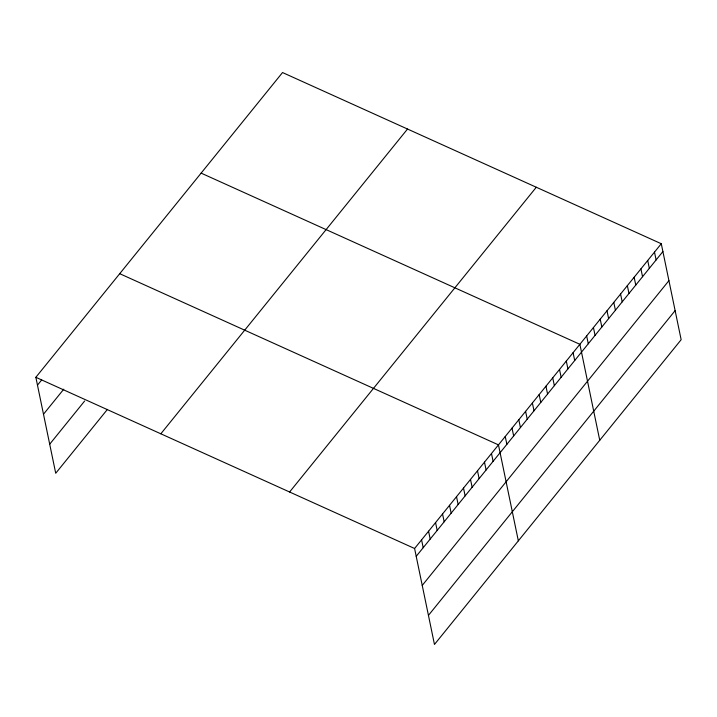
<?xml version="1.0" encoding="UTF-8"?>
<svg xmlns="http://www.w3.org/2000/svg" width="717" height="717" viewBox="0 0 717 717"><rect width="100%" height="100%" fill="white"/><g stroke="black" fill="none" stroke-linecap="round" stroke-linejoin="round"><path stroke-width="1.08" d="M107.442 409.371L55.72 473.265L35.85 377.303L282.534 72.542L661.28 243.735L681.15 339.697L434.466 644.458L414.587 548.496L661.28 243.735M37.472 385.146L41.667 379.965M43.495 414.22L63.768 389.179M49.697 444.19L84.651 401.009M160.832 433.794L407.525 129.033M289.605 491.996L536.289 187.245M416.21 556.329L662.902 251.568M422.232 585.413L668.925 280.652M428.443 615.374L675.127 310.613M201.127 173.12L579.874 344.303L599.744 440.265M119.721 273.688L498.467 444.872L518.337 540.833M35.85 377.303L414.587 548.496M654.496 252.115L656.118 259.948M647.711 260.495L649.333 268.328M640.926 268.875L642.549 276.708M634.142 277.255L635.764 285.088M627.357 285.635L628.979 293.477M620.572 294.015L622.195 301.857M613.788 302.395L615.41 310.237M607.003 310.775L608.625 318.617M600.219 319.164L601.841 326.997M593.434 327.544L595.065 335.377M586.658 335.923L588.281 343.757M573.089 352.683L574.711 360.517M566.305 361.063L567.927 368.905M559.52 369.443L561.142 377.285M552.735 377.823L554.358 385.665M545.951 386.203L547.573 394.045M539.166 394.592L540.788 402.425M532.381 402.972L534.004 410.805M525.597 411.352L527.219 419.185M518.812 419.732L520.434 427.565M512.028 428.112L513.65 435.945M505.243 436.492L506.874 444.325M491.477 453.511L493.099 461.345M484.486 462.142L486.108 469.976M477.495 470.782L479.117 478.615M470.504 479.413L472.127 487.246M463.514 488.044L465.136 495.886M456.523 496.684L458.145 504.517M449.532 505.315L451.163 513.157M442.55 513.955L444.173 521.788M435.56 522.585L437.182 530.428M428.569 531.225L430.191 539.059M421.578 539.856L423.2 547.689"/></g></svg>
